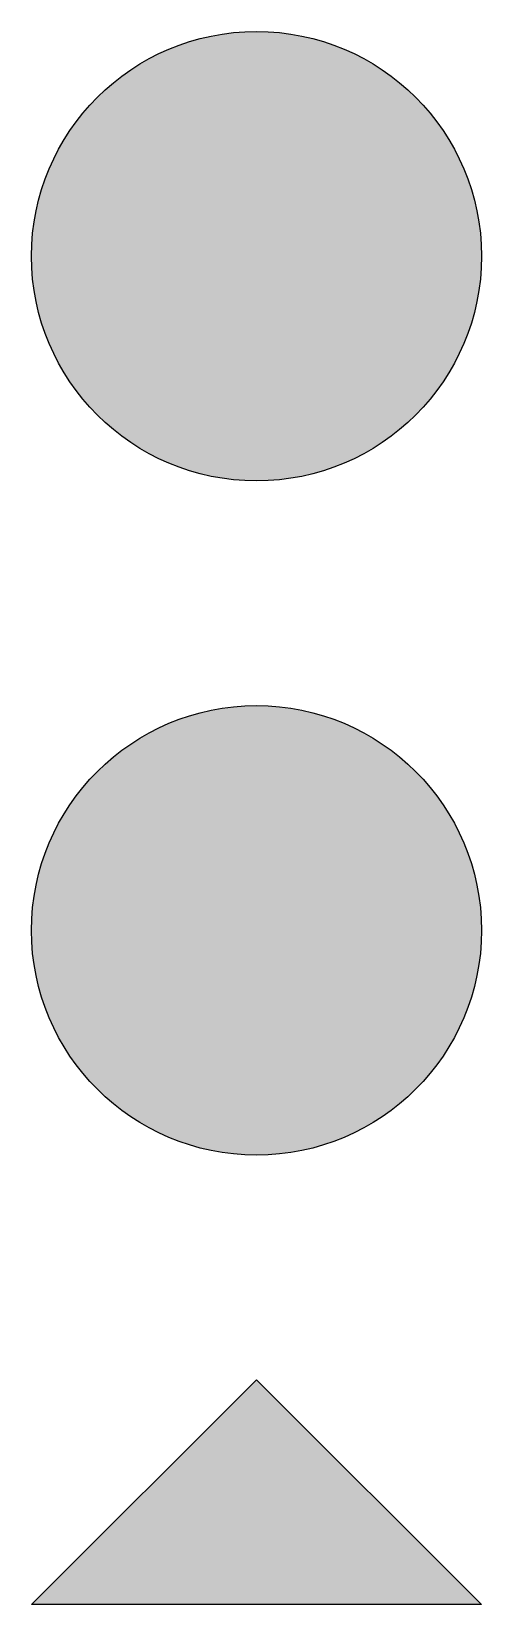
# Model space of a CAD drawing. Header units: millimetres. Extents: x 0 to 2, y 0 to 7.
import ezdxf

# ---------------------------------------------------------------- set-up
doc = ezdxf.new("R2010")
doc.units = ezdxf.units.MM

msp = doc.modelspace()

# ---------------------------------------------------------------- hatches: boundary and pattern name
for points in [[(2, 6), (1.9969, 6.0785), (1.9877, 6.1564), (1.9724, 6.2334), (1.9511, 6.309), (1.9239, 6.3827), (1.891, 6.454), (1.8526, 6.5225), (1.809, 6.5878), (1.7604, 6.6494), (1.7071, 6.7071), (1.6494, 6.7604), (1.5878, 6.809), (1.5225, 6.8526), (1.454, 6.891), (1.3827, 6.9239), (1.309, 6.9511), (1.2334, 6.9724), (1.1564, 6.9877), (1.0785, 6.9969), (1, 7), (0.9215, 6.9969), (0.8436, 6.9877), (0.7666, 6.9724), (0.691, 6.9511), (0.6173, 6.9239), (0.546, 6.891), (0.4775, 6.8526), (0.4122, 6.809), (0.3506, 6.7604), (0.2929, 6.7071), (0.2396, 6.6494), (0.191, 6.5878), (0.1474, 6.5225), (0.109, 6.454), (0.0761, 6.3827), (0.0489, 6.309), (0.0276, 6.2334), (0.0123, 6.1564), (0.0031, 6.0785), (0, 6), (0.0031, 5.9215), (0.0123, 5.8436), (0.0276, 5.7666), (0.0489, 5.691), (0.0761, 5.6173), (0.109, 5.546), (0.1474, 5.4775), (0.191, 5.4122), (0.2396, 5.3506), (0.2929, 5.2929), (0.3506, 5.2396), (0.4122, 5.191), (0.4775, 5.1474), (0.546, 5.109), (0.6173, 5.0761), (0.691, 5.0489), (0.7666, 5.0276), (0.8436, 5.0123), (0.9215, 5.0031), (1, 5), (1.0785, 5.0031), (1.1564, 5.0123), (1.2334, 5.0276), (1.309, 5.0489), (1.3827, 5.0761), (1.454, 5.109), (1.5225, 5.1474), (1.5878, 5.191), (1.6494, 5.2396), (1.7071, 5.2929), (1.7604, 5.3506), (1.809, 5.4122), (1.8526, 5.4775), (1.891, 5.546), (1.9239, 5.6173), (1.9511, 5.691), (1.9724, 5.7666), (1.9877, 5.8436), (1.9969, 5.9215)], [(0.0123, 3.1564), (0.0276, 3.2334), (0.0489, 3.309), (0.0761, 3.3827), (0.109, 3.454), (0.1474, 3.5225), (0.191, 3.5878), (0.2396, 3.6494), (0.2929, 3.7071), (0.3506, 3.7604), (0.4122, 3.809), (0.4775, 3.8526), (0.546, 3.891), (0.6173, 3.9239), (0.691, 3.9511), (0.7666, 3.9724), (0.8436, 3.9877), (0.9215, 3.9969), (1, 4), (1.0785, 3.9969), (1.1564, 3.9877), (1.2334, 3.9724), (1.309, 3.9511), (1.3827, 3.9239), (1.454, 3.891), (1.5225, 3.8526), (1.5878, 3.809), (1.6494, 3.7604), (1.7071, 3.7071), (1.7604, 3.6494), (1.809, 3.5878), (1.8526, 3.5225), (1.891, 3.454), (1.9239, 3.3827), (1.9511, 3.309), (1.9724, 3.2334), (1.9877, 3.1564), (1.9969, 3.0785), (2, 3), (1.9969, 2.9215), (1.9877, 2.8436), (1.9724, 2.7666), (1.9511, 2.691), (1.9239, 2.6173), (1.891, 2.546), (1.8526, 2.4775), (1.809, 2.4122), (1.7604, 2.3506), (1.7071, 2.2929), (1.6494, 2.2396), (1.5878, 2.191), (1.5225, 2.1474), (1.454, 2.109), (1.3827, 2.0761), (1.309, 2.0489), (1.2334, 2.0276), (1.1564, 2.0123), (1.0785, 2.0031), (1, 2), (0.9215, 2.0031), (0.8436, 2.0123), (0.7666, 2.0276), (0.691, 2.0489), (0.6173, 2.0761), (0.546, 2.109), (0.4775, 2.1474), (0.4122, 2.191), (0.3506, 2.2396), (0.2929, 2.2929), (0.2396, 2.3506), (0.191, 2.4122), (0.1474, 2.4775), (0.109, 2.546), (0.0761, 2.6173), (0.0489, 2.691), (0.0276, 2.7666), (0.0123, 2.8436), (0.0031, 2.9215), (0, 3), (0.0031, 3.0785)], [(1, 1), (2, 0), (0, 0)]]:
    msp.add_hatch(color=256).paths.add_polyline_path(points)

# ---------------------------------------------------------------- linework, layer by layer
for p, q in [((0, 0), (1, 1)), ((1, 1), (2, 0)), ((2, 0), (0, 0))]:
    msp.add_line(p, q)
for centre in [(1, 6), (1, 3)]:
    msp.add_circle(centre, 1)

doc.saveas('drawing.dxf')
